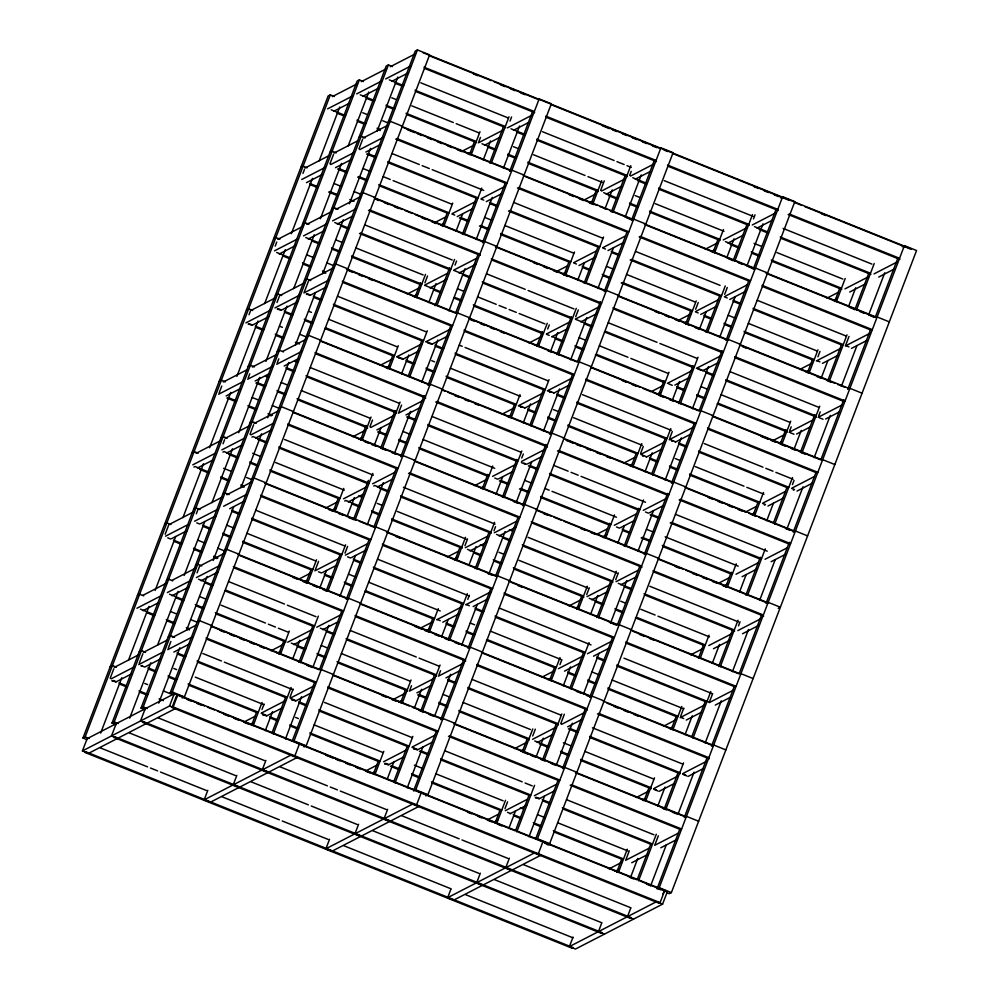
<?xml version="1.0" encoding="UTF-8"?>
<svg xmlns="http://www.w3.org/2000/svg" width="999" height="999" viewBox="0 0 999 999"><rect width="100%" height="100%" fill="white"/><g stroke="black" fill="none" stroke-linecap="round" stroke-linejoin="round"><path stroke-width="1.5" d="M87.038 739.66L82.979 738.024L328.147 95.979L330.332 94.855L334.39 96.491M82.979 738.024L85.152 736.9L330.332 94.855M82.442 750.923L169.543 706.006L175.637 708.453L88.524 753.358L82.442 750.923L87.113 738.686L174.213 693.781L204.47 705.943M110.202 678.221L113.836 668.706M165.197 534.19L168.831 524.675L193.719 511.838M219.168 392.869L221.753 386.076M249.001 314.735L250.562 310.652L275.449 297.827M275.2 246.116L276.76 242.033M302.959 173.414L304.52 169.343M100.662 733.066L121.791 677.734M128.459 660.264L149.026 606.393M155.145 590.384L175.712 536.513M182.942 517.594L203.509 463.723M209.628 447.702L230.757 392.382M236.875 376.373L257.992 321.041M264.673 303.571L285.239 249.7M291.358 233.691L312.475 178.371M319.156 160.901L339.722 107.03M116.071 724.687L112.013 723.064L357.18 81.006L359.365 79.883L363.424 81.518M112.013 723.064L114.186 721.94L359.365 79.883M116.146 723.726L111.476 735.951L117.557 738.398M139.236 663.249L142.869 653.746M196.316 513.786L197.864 509.702L222.752 496.878M223.039 443.806L224.588 439.722M248.202 377.897L249.762 373.826M276.998 302.485L279.595 295.692L304.483 282.854M329.92 163.886L333.554 154.37M129.695 718.094L150.824 662.774M157.492 645.292L178.072 591.433M184.178 575.412L204.758 521.553M211.975 502.622L232.555 448.751M238.661 432.742L259.79 377.41M265.909 361.401L287.038 306.081M293.706 288.599L314.273 234.74M320.392 218.719L341.521 163.399M348.189 145.929L368.756 92.058M145.105 709.715L141.046 708.091L386.226 66.046L388.399 64.923L392.457 66.546M141.046 708.091L143.219 706.967L388.399 64.923M145.18 708.753L140.509 720.978L146.591 723.426M168.269 648.289L170.866 641.483M197.065 572.864L199.663 566.071L224.55 553.246M250 434.265L253.621 424.75M277.235 362.924L278.796 358.853M358.966 148.913L362.6 139.398M158.729 703.121L179.857 647.802M186.538 630.332L207.105 576.46M213.224 560.451L233.791 506.58M241.021 487.649L261.588 433.778M267.707 417.769L288.823 362.45M295.504 344.98L315.509 292.557M322.739 273.639L343.306 219.768M349.425 203.759L370.554 148.426M377.222 130.956L397.789 77.085M174.138 694.755L170.08 693.119L415.259 51.074L417.432 49.95L429.607 54.845L184.44 696.89L182.255 698.014M170.08 693.119L172.265 691.995L417.432 49.95M169.543 706.006L174.213 693.781M172.565 706.156L176.199 696.64M175.974 698.363L177.26 695.004M173.139 706.955L177.81 694.73L664.76 890.409L660.089 902.634L659.003 903.196L172.04 707.517L173.139 706.955L660.089 902.634M204.171 799.837L291.283 754.932L297.377 757.379L210.265 802.284L204.171 799.837L207.804 790.321M251.536 725.386L256.543 712.287M278.783 654.058L283.791 640.946M306.019 582.717L311.026 569.605M333.266 511.376L338.274 498.276M360.502 440.035L366.071 425.474M387.749 368.693L392.757 355.594M414.985 297.365L420.554 282.804M442.232 226.024L447.24 212.912M469.468 154.683L474.475 141.583M253.159 725.724L262.063 702.434M280.407 654.382L289.298 631.093M307.642 583.041L316.546 559.752M334.89 511.713L343.781 488.411M362.125 440.372L371.029 417.07M389.373 369.031L398.264 345.741M416.608 297.69L425.512 274.4M443.856 226.348L452.747 203.059M471.091 155.02L479.995 131.718M236.838 775.361L233.217 784.864L239.298 787.312M262.013 709.452L264.086 704.02M318.569 561.338L314.935 570.854L339.822 558.029M369.942 426.823L372.527 420.03M424.937 282.779L427.535 275.986M478.908 141.458L480.457 137.387M265.334 730.619L272.565 711.688M292.582 659.278L299.8 640.347M319.817 587.936L326.486 570.466M347.065 516.595L354.283 497.677M374.3 445.267L380.969 427.797M401.548 373.926L408.766 354.995M428.783 302.585L436.014 283.654M456.031 231.244L462.699 213.774M483.266 159.902L490.497 140.984M272.24 732.255L285.577 697.314M298.926 662.374L312.824 625.986M326.161 591.033L340.06 554.645M353.409 519.705L368.419 480.394M380.644 448.364L395.104 410.514M408.441 375.562L421.79 340.622M435.127 305.682L449.587 267.832M462.375 234.34L476.273 197.952M489.61 163.012L503.508 126.611M273.301 734.053L291.096 687.462M300.549 662.712L318.331 616.121M327.784 591.371L345.579 544.78M355.032 520.029L372.814 473.451M382.267 448.701L400.062 402.11M409.515 377.36L427.297 330.769M437.312 304.558L454.545 259.428M463.998 234.678L481.78 188.087M491.233 163.337L509.028 116.758M265.884 760.389L262.25 769.904L268.331 772.352M290.01 697.202L293.119 689.048M345.005 553.171L347.602 546.378M398.976 411.85L401.573 405.057M455.02 265.097L456.568 261.014M510.014 121.066L511.575 116.983M285.477 738.935L301.598 696.715M312.724 667.607L328.846 625.386M339.96 596.266L355.532 555.494M367.207 524.925L383.329 482.704M394.443 453.583L410.564 411.363M421.69 382.242L437.812 340.022M448.926 310.914L465.047 268.694M476.173 239.573L492.295 197.352M503.409 168.232L519.53 126.011M292.382 740.584L314.61 682.354M319.618 669.243L341.858 611.013M346.303 599.363L369.106 539.672M374.101 526.573L396.341 468.331M424.138 395.542L400.786 456.693L402.972 455.569L415.134 460.452M450.824 325.662L428.034 385.352L430.207 384.228L442.382 389.123M455.831 312.55L478.071 254.32M505.307 182.979L482.517 242.67L484.69 241.546L496.865 246.441M532.554 111.638L509.752 171.328L511.938 170.205L524.1 175.1M299.538 743.643L294.867 755.881L293.781 756.43M306.169 745.816L551.348 103.759L539.173 98.876L294.006 740.921L306.169 745.816L303.996 746.927M326.436 847.402L329.545 839.247M373.276 774.312L378.284 761.213M400.524 702.971L405.519 689.872M428.321 630.182L432.767 618.531M455.007 560.302L460.002 547.19M482.242 488.961L487.799 474.4M509.49 417.619L514.485 404.52M536.725 346.278L542.282 331.718M563.973 274.937L568.968 261.838M591.208 203.609L596.216 190.497M374.9 774.65L383.791 751.348M402.147 703.308L411.039 680.007M429.383 631.967L438.274 608.678M456.63 560.626L465.522 537.337M483.866 489.285L492.757 465.996M511.113 417.957L520.004 394.655M538.349 346.616L547.24 323.314M565.596 275.274L574.487 251.985M592.832 203.933L601.723 180.644M358.579 824.275L354.945 833.79L361.039 836.238M409.952 689.76L411.513 685.676M464.96 545.716L467.544 538.923M547.714 328.983L549.275 324.912M600.649 190.384L604.27 180.869M387.075 779.532L393.743 762.062M414.31 708.204L421.541 689.273M441.558 636.863L448.226 619.392M468.793 565.521L476.024 546.59M496.041 494.18L502.709 476.71M523.276 422.839L530.506 403.921M550.524 351.511L557.754 332.58M577.759 280.17L584.44 262.7M605.007 208.828L612.237 189.897M393.981 781.181L407.317 746.241M420.666 711.3L434.565 674.899M448.464 638.498L461.8 603.558M475.149 568.618L489.048 532.23M502.385 497.277L516.845 459.428M530.182 424.488L543.531 389.548M556.868 354.608L571.328 316.758M584.115 283.266L598.014 246.865M611.351 211.925L625.249 175.537M395.042 782.966L412.837 736.388M422.277 711.638L440.072 665.047M449.525 640.297L467.32 593.706M476.76 568.955L494.555 522.365M504.008 497.614L521.803 451.024M531.243 426.273L549.038 379.695M558.491 354.945L576.286 308.354M585.726 283.604L603.521 237.013M612.974 212.263L630.769 165.672M387.624 809.315L383.991 818.818L390.072 821.265M438.986 674.787L440.547 670.716M467.782 599.375L469.343 595.292M493.993 530.756L495.541 526.673M521.753 458.054L523.314 453.983M575.711 316.733L578.309 309.94M629.682 175.412L631.231 171.341M407.217 787.861L422.777 747.102M434.453 716.52L450.574 674.3M461.7 645.192L477.26 604.42M488.936 573.851L505.057 531.63M516.183 502.509L531.743 461.738M543.419 431.168L559.54 388.948M570.666 359.827L586.788 317.607M597.902 288.499L613.473 247.727M625.149 217.158L641.271 174.937M414.11 789.51L436.351 731.268M463.598 659.927L440.796 719.63L442.982 718.506L455.157 723.388M468.044 648.289L490.834 588.598M495.841 575.486L518.081 517.257M545.879 444.455L522.527 505.606L524.7 504.483L536.875 509.378M572.564 374.575L549.762 434.265L551.947 433.141L564.123 438.037M577.572 361.476L600.362 301.785M604.258 291.596L627.047 231.905M632.055 218.793L654.283 160.564M413.561 790.958L415.734 789.834L660.913 147.79L673.089 152.685L427.909 794.729L425.736 795.853M421.278 792.569L416.608 804.794L415.522 805.356M448.176 896.328L450.761 889.535M495.017 823.238L500.024 810.127M522.252 751.897L527.26 738.798M550.062 679.095L554.507 667.457M576.735 609.215L581.743 596.116M603.983 537.874L609.54 523.326M631.231 466.545L636.226 453.434M658.466 395.204L664.023 380.644M685.714 323.863L690.709 310.764M712.949 252.522L717.956 239.423M496.64 823.563L505.531 800.274M523.876 752.235L532.779 728.933M551.123 680.893L560.014 657.592M578.359 609.552L587.262 586.263M605.606 538.211L614.497 514.922M632.842 466.87L641.745 443.581M660.089 395.542L668.98 372.24M687.324 324.2L696.228 300.899M714.572 252.859L723.463 229.57M477.21 881.355L480.319 873.201M504.97 808.653L507.567 801.86M532.729 735.963L535.327 729.17M559.964 664.622L561.525 660.539M586.688 594.642L589.285 587.849M640.659 453.321L643.256 446.528M695.654 309.29L698.251 302.497M508.816 828.458L515.484 810.988M536.051 757.117L543.281 738.199M563.299 685.776L570.529 666.857M590.534 614.447L597.764 595.516M617.782 543.106L624.45 525.636M645.017 471.765L652.247 452.834M672.265 400.424L679.495 381.506M699.5 329.083L706.181 311.613M726.748 257.754L733.978 238.823M515.709 830.107L529.058 795.167M542.395 760.227L556.293 723.825M570.192 687.424L583.541 652.484M596.878 617.544L610.776 581.143M624.125 546.203L638.573 508.354M651.922 473.414L665.259 438.474M678.608 403.534L693.056 365.671M705.843 332.192L719.742 295.791M733.091 260.851L746.99 224.45M516.783 831.892L534.565 785.301M544.018 760.551L561.813 713.96M571.266 689.21L589.048 642.632M598.501 617.882L616.296 571.291M625.749 546.54L643.531 499.95M652.984 475.199L670.779 428.608M680.232 403.858L698.014 357.267M707.467 332.517L725.262 285.939M734.715 261.189L752.497 214.598M506.243 866.383L509.353 858.228M560.726 723.713L564.36 714.198M615.734 579.67L618.319 572.877M669.692 438.349L672.29 431.556M724.7 294.318L727.284 287.525M753.496 218.906L755.044 214.822M528.958 836.787L544.517 796.016M556.193 765.446L572.315 723.226M583.441 694.105L599 653.346M610.676 622.764L626.798 580.544M637.924 551.436L653.483 510.664M665.159 480.094L681.281 437.874M692.407 408.753L708.528 366.533M719.642 337.412L735.214 296.653M746.89 266.071L763.011 223.851M535.851 838.423L558.091 780.194M563.099 767.095L585.339 708.853M612.574 637.512L589.785 697.202L591.957 696.091L604.133 700.973M617.582 624.412L639.822 566.183M644.268 554.532L667.619 493.381M672.065 481.73L694.305 423.501M699.3 410.402L722.102 350.711M725.986 340.509L748.788 280.819M753.783 267.72L776.023 209.49M782.654 196.716L537.474 838.76L549.65 843.656L794.829 201.611L782.654 196.716L780.469 197.839M543.019 841.483L538.349 853.72L537.262 854.282M569.905 945.241L573.026 937.087M616.758 872.152L621.753 859.053M643.993 800.811L649 787.712M671.241 729.482L676.236 716.37M698.476 658.141L703.483 645.042M725.724 586.8L731.28 572.24M752.959 515.459L757.966 502.36M780.207 444.118L785.763 429.57M807.442 372.789L812.449 359.677M834.689 301.448L839.697 288.349M618.381 872.489L627.272 849.2M645.616 801.148L654.507 777.859M672.864 729.807L681.755 706.518M700.099 658.478L709.003 635.177M727.347 587.137L736.238 563.836M754.582 515.796L763.486 492.507M781.83 444.455L790.721 421.166M809.065 373.114L817.969 349.825M836.313 301.785L845.204 278.484M598.95 930.281L601.535 923.488M629.295 850.786L625.674 860.301L649.175 848.176M680.669 716.258L683.778 708.104M789.635 430.906L791.196 426.835M817.919 356.855L819.992 351.411M630.556 877.384L637.774 858.453M657.792 806.043L665.022 787.112M685.039 734.702L692.257 715.771M712.275 663.361L719.505 644.442M739.522 592.032L746.191 574.55M766.757 520.691L773.426 503.221M794.005 449.35L801.223 430.419M821.24 378.009L827.909 360.539M848.488 306.668L855.706 287.749M637.449 879.02L650.799 844.08M664.135 809.14L678.034 772.739M691.932 736.35L705.282 701.41M718.618 666.47L732.517 630.069M745.866 595.129L760.314 557.267M773.663 522.327L787 487.387M800.349 452.447L814.797 414.597M828.146 379.657L841.483 344.717M854.832 309.777L868.73 273.376M638.523 880.818L656.306 834.227M665.759 809.477L683.553 762.886M693.006 738.136L710.789 691.545M720.242 666.795L738.036 620.204M747.489 595.454L765.271 548.876M774.725 524.125L792.519 477.534M801.972 452.784L819.754 406.193M829.207 381.443L847.002 334.852M856.455 310.102L874.237 263.511M627.984 915.309L630.581 908.516M658.341 835.813L654.707 845.329L678.209 833.216M709.702 701.286L712.299 694.492M738.511 625.874L740.059 621.803M792.469 484.552L794.03 480.482M818.668 415.934L820.229 411.863M849.025 336.451L845.391 345.954L870.279 333.129M650.686 885.701L666.258 844.942M677.934 814.372L694.055 772.152M705.169 743.031L721.303 700.811M732.417 671.69L748.538 629.47M759.652 600.349L775.224 559.59M786.9 529.008L803.021 486.788M814.135 457.679L830.269 415.459M841.383 386.338L856.955 345.567M868.618 314.997L884.752 272.777M679.832 829.12L657.042 888.81L659.215 887.686L904.395 245.642L916.558 250.524L671.39 892.582L669.205 893.693L666.508 892.606M684.839 816.008L707.067 757.779M734.315 686.438L711.525 746.128L713.698 745.004L725.873 749.899M739.322 673.338L761.55 615.097M766.008 603.446L789.347 542.307M793.805 530.656L816.033 472.427M821.041 459.315L843.83 399.625M847.726 389.435L870.516 329.745M875.524 316.646L897.764 258.404M662.924 894.055L664.21 890.696M662.587 904.145L656.505 901.697L569.393 946.602L575.474 949.05L662.587 904.145L667.257 891.92L639.86 880.906M332.28 96.641L357.167 83.816M361.313 81.668L386.201 68.844M390.359 66.708L415.247 53.871M327.61 108.866L352.497 96.041M356.643 93.906L381.531 81.069M385.689 78.933L410.577 66.096M333.703 111.314L348.913 103.471M362.737 96.354L377.947 88.511M391.77 81.381L408.366 72.827M300.911 167.32L303.084 166.196L307.143 167.832M329.945 152.347L332.118 151.224L336.176 152.859M358.978 137.375L361.163 136.264L365.209 137.887M388.012 122.415L390.197 121.291L402.372 126.186M305.045 167.982L328.546 155.856M334.078 153.009L357.58 140.896M363.112 138.037L386.613 125.924M301.748 179.495L325.262 167.382M330.794 164.523L354.295 152.41M359.827 149.563L383.329 137.437M306.456 182.655L321.666 174.813M335.489 167.682L350.699 159.84M365.909 152.01L379.745 144.88M273.664 238.661L275.849 237.537L279.907 239.161M302.697 223.689L304.882 222.565L308.941 224.201M331.743 208.716L333.916 207.592L337.974 209.228M360.776 193.756L362.949 192.632L375.124 197.515M277.797 239.323L302.685 226.486M306.83 224.35L331.718 211.513M335.876 209.378L360.764 196.553M461.788 151.373L474.238 144.967M478.384 142.82L503.271 129.995M507.417 127.86L532.305 115.022M274.513 250.836L296.628 239.435M303.546 235.864L327.048 223.751M332.58 220.891L356.094 208.779M467.882 153.821L470.641 152.397M484.478 145.267L499.687 137.425M513.511 130.295L528.721 122.465M279.221 253.996L295.804 245.442M308.254 239.023L324.837 230.469M337.287 224.051L352.497 216.221M246.428 309.99L248.601 308.878L252.66 310.502M275.462 295.03L277.635 293.906L281.693 295.529M304.495 280.057L306.681 278.933L310.726 280.569M333.529 265.085L335.714 263.961L347.889 268.856M333.516 267.894L308.629 280.719L303.958 292.944L328.846 280.12M434.553 222.715L445.616 217.008M452.522 213.449L474.65 202.048M481.568 198.476L505.069 186.363M245.891 322.889L270.779 310.052M274.925 307.917L299.812 295.092M248.389 324.388L249.475 323.826L252.335 324.975M277.422 309.415L278.509 308.866L281.381 310.015M306.456 294.455L307.542 293.893L310.414 295.042M440.634 225.162L443.406 223.739M457.23 216.608L472.44 208.766M486.263 201.636L501.473 193.794M268.569 316.783L251.973 325.337L248.326 323.863M297.602 301.81L281.006 310.364L277.36 308.891M326.636 286.838L310.052 295.392L306.393 293.931M219.181 381.331L221.366 380.207L225.424 381.843M248.214 366.371L250.399 365.247L254.458 366.87M277.26 351.398L279.433 350.274L283.491 351.898M306.293 336.426L308.466 335.302L320.642 340.197M223.314 381.993L246.815 369.88M252.347 367.033L275.861 354.907M282.767 351.348L306.281 339.223M583.528 200.3L595.978 193.881M601.51 191.034L625.012 178.908M630.544 176.061L654.045 163.948M407.305 294.056L419.755 287.637M425.287 284.79L447.402 273.389M454.32 269.817L476.448 258.416M589.622 202.747L592.382 201.323M606.206 194.193L621.415 186.351M635.252 179.221L650.461 171.378M218.644 394.23L243.531 381.393M247.677 379.258L272.565 366.421M276.723 364.285L301.611 351.461M413.399 296.503L417.545 294.368M429.995 287.949L446.578 279.395M459.028 272.977L475.624 264.423M226.111 395.954L239.947 388.836M255.157 380.994L268.981 373.863M284.191 366.021L298.014 358.891M631.493 220.255L633.666 219.131L645.841 224.026M191.945 452.672L194.118 451.548L198.177 453.184M220.979 437.699L223.152 436.575L227.21 438.211M250.012 422.739L252.198 421.615L256.243 423.239M279.046 407.767L281.231 406.643L293.406 411.538M196.079 453.334L220.966 440.509M225.112 438.361L248.614 426.248M254.146 423.401L277.647 411.276M556.293 271.641L567.357 265.934M574.263 262.375L596.391 250.961M603.296 247.402L625.424 236.001M380.07 365.397L392.507 358.978M421.553 344.006L396.665 356.843L402.747 359.29L419.343 350.736M425.699 341.87L450.586 329.046M399.163 358.341L400.249 357.779M428.196 343.369L429.283 342.807M562.375 274.088L566.52 271.94M578.97 265.534L595.566 256.98M608.004 250.562L623.214 242.72M192.782 464.847L214.91 453.446M221.828 449.887L243.943 438.474M250.861 434.915L272.977 423.514M386.151 367.844L388.923 366.408M448.376 335.764L431.78 344.318L428.134 342.844M193.906 467.07L194.992 466.508L207.879 471.69M222.939 452.097L224.026 451.536L238.349 457.292M251.973 437.125L253.059 436.563L267.382 442.32M197.49 468.007L212.7 460.164M226.523 453.047L241.733 445.204M255.569 438.074L270.766 430.232M164.698 524.013L166.883 522.889L170.941 524.525M193.731 509.04L195.916 507.917L199.975 509.552M222.777 494.068L224.95 492.957L229.008 494.58M251.81 479.108L253.983 477.984L266.159 482.879M226.91 494.73L251.798 481.905M705.269 249.226L717.719 242.807M723.251 239.947L746.753 227.834M752.284 224.987L775.786 212.862M529.045 342.982L541.495 336.563M547.027 333.703L570.529 321.591M576.061 318.743L599.562 306.618M711.363 251.661L714.123 250.237M727.946 243.107L743.156 235.277M756.98 228.147L772.19 220.304M352.822 436.725L365.272 430.319M370.804 427.46L394.305 415.347M398.451 413.211L423.339 400.374M535.139 345.417L537.899 343.993M551.723 336.863L568.319 328.309M580.769 321.903L597.352 313.349M165.547 536.188L187.662 524.787M194.58 521.216L216.708 509.815M223.614 506.256L245.742 494.842M358.916 439.173L361.675 437.749M376.885 429.907L390.721 422.777M405.931 414.947L419.755 407.817M171.628 538.636L186.838 530.794M200.662 523.663L215.871 515.821M229.708 508.703L244.917 500.861M753.234 269.181L755.406 268.057L767.582 272.939M137.462 595.354L139.635 594.23L143.694 595.854M166.496 580.382L168.669 579.258L172.727 580.894M195.529 565.409L197.715 564.285L201.761 565.921M224.563 550.437L226.748 549.325L238.923 554.208M142.969 595.304L166.483 583.179M172.015 580.332L195.517 568.206M679.407 319.842L690.471 314.148M696.003 311.288L718.131 299.887M725.037 296.328L747.165 284.915M501.81 414.31L514.248 407.904M543.294 392.932L518.394 405.756L522.052 407.23M572.327 377.959L547.44 390.796L551.086 392.257M520.904 407.267L521.99 406.705M549.937 392.295L551.023 391.733M684.115 323.002L686.875 321.578M700.711 314.448L715.921 306.606M729.745 299.488L746.34 290.934M325.587 508.066L336.651 502.372M343.556 498.801L365.684 487.4M372.602 483.828L394.717 472.427M507.892 416.758L510.664 415.334M524.487 408.204L539.697 400.362M553.521 393.244L568.731 385.402M136.925 608.241L161.813 595.404M167.345 592.557L190.846 580.444M196.378 577.584L219.88 565.471M344.68 501.023L345.766 500.462L358.653 505.644M373.713 486.051L374.8 485.489L387.687 490.671M331.668 510.514L335.826 508.379M348.264 501.96L363.474 494.118M377.297 486.988L392.507 479.158M143.007 610.689L158.217 602.847M172.04 595.716L188.636 587.162M201.074 580.744L217.67 572.19M902.209 246.753L904.395 245.642M110.215 666.683L112.4 665.571L116.446 667.195M139.248 651.723L141.433 650.599L145.492 652.222M168.294 636.75L170.467 635.626L174.525 637.262M197.327 621.778L199.5 620.654L211.676 625.549M827.01 298.139L838.074 292.445M844.979 288.873L868.493 276.76M874.025 273.901L897.527 261.788M114.348 667.344L137.85 655.232M143.381 652.384L166.895 640.259M172.427 637.412L195.929 625.299M650.786 391.895L663.236 385.477M667.382 383.341L692.27 370.517M696.415 368.369L721.303 355.544M833.091 300.587L837.249 298.451M849.687 292.033L866.283 283.479M878.72 277.06L893.93 269.218M474.562 485.651L487.012 479.233M492.544 476.386L516.046 464.273M521.578 461.413L545.079 449.3M656.88 394.343L659.64 392.919M674.849 385.077L688.673 377.947M702.497 370.816L717.707 362.974M298.339 579.408L310.789 572.989M345.354 555.169L367.482 543.768M480.656 488.099L483.416 486.675M498.626 478.833L512.45 471.703M527.659 463.861L541.495 456.73M111.064 678.87L134.565 666.745M138.711 664.61L163.599 651.785M167.757 649.637L192.645 636.813M304.433 581.855L307.192 580.431M322.402 572.589L336.238 565.459M351.448 557.617L366.658 549.775M112.175 681.081L113.262 680.519L116.134 681.668M141.209 666.108L142.308 665.559M130.981 674.188L115.772 682.03L112.113 680.556M160.015 659.215L144.805 667.057L141.146 665.584M173.838 652.085L189.048 644.243M799.762 369.48L812.212 363.062M816.358 360.926L841.245 348.102M623.551 463.236L634.602 457.53M641.52 453.971L665.022 441.858M669.18 439.71L694.068 426.885M176.711 695.279L177.81 694.73M642.632 456.181L643.731 455.619M671.678 441.221L672.764 440.659M805.856 371.928L808.616 370.504M822.452 363.374L837.661 355.532M851.485 348.401L866.695 340.559M447.327 556.992L458.391 551.286M465.297 547.727L487.425 536.326M494.33 532.754L516.458 521.353M629.632 465.684L632.392 464.26M646.228 457.13L661.438 449.288M675.262 442.157L690.471 434.315M271.104 650.749L283.541 644.33M287.7 642.195L312.587 629.358M316.733 627.222L341.621 614.397M453.409 559.44L457.554 557.305M470.005 550.886L486.6 542.332M499.038 535.914L515.634 527.36M277.185 653.196L279.957 651.773M293.781 644.642L308.991 636.8M322.814 629.67L338.024 621.828M671.503 483.191L673.688 482.067L685.863 486.963M772.527 440.821L784.964 434.403M789.123 432.267L814.01 419.43M818.156 417.295L843.044 404.47M596.303 534.577L607.367 528.871M614.285 525.312L636.4 513.898M643.319 510.339L666.82 498.226M778.608 443.269L781.38 441.845M796.59 434.003L810.414 426.873M825.624 419.031L839.447 411.9M420.079 628.334L432.53 621.915M436.675 619.78L461.563 606.942M465.709 604.807L490.596 591.982M602.397 537.025L606.543 534.877M620.367 527.759L634.19 520.629M649.4 512.787L663.224 505.656M243.856 722.09L254.92 716.383M261.838 712.824L285.339 700.699M290.871 697.851L314.373 685.739M426.173 630.781L428.933 629.345M442.757 622.227L457.967 614.385M473.176 606.543L487.012 599.412M262.949 715.034L264.036 714.472M291.983 700.062L293.082 699.5M249.95 724.537L252.71 723.101M281.755 708.141L266.546 715.983L262.887 714.51M310.789 693.169L295.579 701.011L291.92 699.537M745.279 512.162L756.343 506.456M763.261 502.897L785.376 491.483M792.294 487.924L814.422 476.523M764.372 505.107L765.459 504.545L762.599 503.396M793.406 490.134L794.505 489.572L791.633 488.424M569.068 605.918L581.505 599.5M587.037 596.64L610.539 584.527M616.071 581.68L638.199 570.267M751.373 514.597L754.133 513.174M767.969 506.043L783.179 498.214M797.002 491.083L812.212 483.241M392.844 699.675L405.282 693.256M409.428 691.121L434.328 678.284M438.474 676.148L463.361 663.311M576.535 607.642L579.295 606.218M591.745 599.8L608.329 591.246M620.779 584.84L637.374 576.286M398.926 702.11L401.698 700.686M416.908 692.844L430.731 685.726M445.941 677.884L459.765 670.754M206.681 801.348L207.767 800.786M235.714 786.375L236.8 785.813M264.747 771.403L265.834 770.841M793.243 532.117L795.429 530.993L807.592 535.889M718.044 583.491L729.108 577.797M736.013 574.225L758.141 562.824M765.059 559.265L787.175 547.852M541.82 677.247L554.27 670.841M558.416 668.693L583.304 655.868M587.449 653.733L612.337 640.896M724.125 585.938L728.283 583.803M742.107 576.673L757.317 568.831M771.141 561.7L786.35 553.871M365.597 771.003L376.66 765.309M383.579 761.738L405.694 750.336M412.612 746.777L434.74 735.364M547.914 679.695L550.674 678.271M564.497 671.141L579.707 663.299M593.531 656.181L608.741 648.339M384.69 763.96L385.776 763.398L388.648 764.547M413.723 748.988L414.822 748.426M371.69 773.451L374.45 772.027M403.484 757.055L388.274 764.897L384.627 763.436M432.53 742.095L417.32 749.924L413.661 748.463M778.184 608.341L780.356 607.217L768.181 602.335M690.796 654.832L703.246 648.413M708.778 645.566L732.279 633.453M737.811 630.594L761.313 618.481M514.585 748.588L527.022 742.17M532.554 739.322L556.056 727.21M561.588 724.35L585.102 712.237M713.486 648.726L730.069 640.172M742.519 633.753L759.103 625.199M328.409 850.261L329.508 849.699M357.455 835.301L358.541 834.739M386.488 820.329L387.575 819.767M520.666 751.036L523.426 749.612M537.262 742.482L552.472 734.64M567.682 726.797L581.505 719.667M562.537 768.543L564.722 767.419L576.898 772.314M663.561 726.173L675.998 719.755M680.157 717.619L705.044 704.794M709.19 702.647L734.078 689.822M487.337 819.929L498.401 814.222M505.307 810.664L527.435 799.262M534.353 795.691L556.468 784.29M669.642 728.621L672.414 727.197M686.238 720.067L701.448 712.225M715.272 705.094L730.481 697.252M535.464 797.914L536.55 797.352L539.423 798.501M493.431 822.377L497.577 820.241M510.014 813.823L526.61 805.269M554.258 791.008L539.048 798.85L535.402 797.389M636.313 797.514L648.763 791.096M654.295 788.248L677.797 776.123M683.328 773.276L706.83 761.163M547.477 844.779L549.65 843.656M450.149 899.187L451.236 898.625M479.183 884.215L480.282 883.653M508.229 869.242L509.315 868.693M642.407 799.962L645.167 798.538M659.003 791.408L674.213 783.566M688.036 776.435L703.246 768.593M684.278 817.469L686.45 816.345L698.626 821.24M609.078 868.855L621.515 862.437M615.159 871.29L619.305 869.155M631.755 862.736L648.351 854.195M660.789 847.776L677.384 839.222M663.673 890.971L664.76 890.409M422.977 52.672L909.927 248.364M429.595 55.832L491.183 80.582M494.043 81.731L538.449 99.575M551.336 104.758L660.177 148.501M664.085 150.062L667.732 151.536M673.076 153.684L784.789 198.576M785.826 198.988L789.472 200.462M794.804 202.597L801.972 205.482M804.832 206.631L906.518 247.49M907.567 247.914L911.213 249.375M473.451 73.963L477.747 75.687M500.661 84.89L504.957 86.626M510.689 88.923L514.985 90.647M520.716 92.957L525.012 94.68M602.347 125.762L609.515 128.634M612.375 129.783L616.67 131.518M622.402 133.816L626.698 135.539M632.429 137.85L636.725 139.573M642.444 141.87L646.753 143.594M652.472 145.904L656.768 147.627M754.158 186.763L758.466 188.486M764.185 190.797L768.481 192.52M774.213 194.817L778.508 196.553M821.478 213.811L825.773 215.547M424.038 67.208L534.315 111.526M545.779 116.134L656.056 160.452M667.519 165.047L777.796 209.365M789.247 213.973L899.537 258.291M424.375 68.344L534.665 112.662M546.116 117.27L656.405 161.588M667.856 166.184L778.134 210.502M788.161 214.535L899.874 259.428M420.754 82.805L508.116 117.907M542.494 131.718L614.11 160.502M616.97 161.651L624.138 164.523M626.997 165.684L631.293 167.407M664.235 180.644L753.034 216.333M783.104 228.409L871.902 264.098M389.273 79.87L403.596 85.627M415.047 90.235L505.282 126.498M511.013 128.796L525.337 134.553M536.788 139.161L627.022 175.412M632.754 177.722L647.065 183.479M658.528 188.074L748.763 224.338M754.482 226.636L767.382 231.818M780.269 237L870.491 273.264M395.342 83.317L402.51 86.189M415.397 91.371L505.619 127.635M517.082 132.23L524.238 135.115M537.137 140.297L627.36 176.548M637.387 180.582L645.978 184.041M658.865 189.211L749.1 225.474M759.128 229.508L767.719 232.954M780.606 238.137L870.841 274.4M391.72 97.765L396.016 99.5M411.775 105.832L453.309 122.515M456.168 123.664L479.083 132.879M513.461 146.691L517.757 148.414M533.516 154.745L585.064 175.474M587.936 176.623L602.26 182.38M635.202 195.617L639.497 197.34M655.244 203.671L724 231.293M754.07 243.381L761.238 246.266M776.985 252.597L842.869 279.071M360.239 94.843L374.563 100.599M386.014 105.207L394.605 108.654M406.069 113.262L476.248 141.458M481.968 143.769L496.291 149.525M507.754 154.121L516.346 157.58M527.809 162.188L597.989 190.384M603.708 192.682L618.031 198.439M629.495 203.047L638.086 206.506M649.537 211.101L719.717 239.31M725.449 241.608L738.336 246.79M751.236 251.973L759.827 255.419M771.278 260.027L841.458 288.224M366.308 98.289L373.464 101.161M386.363 106.344L393.519 109.216M406.406 114.398L476.585 142.595M488.049 147.203L495.204 150.087M508.091 155.257L515.259 158.142M528.146 163.324L598.326 191.521M608.354 195.554L616.945 199.001M629.832 204.183L637 207.068M649.887 212.238L720.067 240.447M730.094 244.468L738.686 247.927M751.573 253.109L758.74 255.981M771.628 261.164L841.807 289.36M877.147 316.97L889.322 321.865M401.461 126.324L511.75 170.629M523.201 175.237L633.478 219.555M644.942 224.163L755.219 268.481M766.683 273.077L876.96 317.395M403.783 127.747L511.201 170.916M525.524 176.673L597.14 205.444M599.999 206.593L607.155 209.478M610.027 210.627L632.941 219.842M644.392 224.438L754.682 268.756M766.133 273.364L876.423 317.682M407.542 129.758L414.697 132.63M417.557 133.791L421.865 135.514M427.584 137.812L431.88 139.535M437.612 141.846L441.908 143.569M447.639 145.866L451.935 147.602M457.667 149.9L461.963 151.623M569.38 194.793L573.676 196.516M579.408 198.826L583.703 200.549M589.435 202.847L593.731 204.583M626.673 217.819L630.968 219.543M728.358 258.679L732.654 260.402M738.373 262.712L742.682 264.435M748.401 266.733L752.697 268.469M850.087 307.605L854.395 309.328M860.114 311.626L864.41 313.361M870.141 315.659L874.437 317.382M362.687 112.737L366.983 114.46M382.742 120.792L387.038 122.527M331.193 109.815L345.517 115.572M356.98 120.167L365.572 123.626M377.035 128.234L379.895 129.383M337.275 113.249L344.43 116.134M357.317 121.304L364.485 124.188M377.372 129.37L380.232 130.519M396.79 138.549L507.08 182.867M518.531 187.462L628.821 231.78M640.272 236.388L750.549 280.707M762.012 285.314L872.289 329.633M395.704 139.111L505.981 183.429M517.445 188.024L627.722 232.342M639.185 236.95L749.462 281.268M762.349 286.451L871.203 330.194M392.083 153.559L419.293 164.498M422.165 165.647L429.32 168.531M432.18 169.68L483.741 190.397M513.823 202.485L602.622 238.174M635.564 251.411L720.067 285.364M757.304 300.324L846.091 336.014M367.757 153.521L374.925 156.393M387.812 161.576L478.034 197.827M480.906 198.988L483.766 200.137M489.498 202.435L496.653 205.319M509.552 210.489L599.775 246.753M602.647 247.902L605.506 249.051M611.238 251.361L618.393 254.233M631.281 259.415L721.515 295.679M724.375 296.828L727.247 297.977M732.979 300.274L740.134 303.159M753.021 308.341L843.256 344.593M846.116 345.754L848.988 346.903M366.67 154.083L375.262 157.53M388.149 162.712L476.948 198.389M489.835 203.571L497.002 206.456M508.454 211.051L598.688 247.315M611.575 252.497L618.743 255.369M630.194 259.977L720.429 296.241M733.316 301.423L740.484 304.295M753.371 309.478L842.169 345.154M363.049 168.531L370.204 171.416M383.104 176.586L390.259 179.47M393.119 180.619L451.848 204.221M484.79 217.457L491.945 220.329M504.832 225.512L573.588 253.134M606.518 266.371L613.686 269.255M626.573 274.438L695.316 302.06M728.259 315.297L735.426 318.169M748.313 323.351L817.057 350.986M338.723 168.481L345.879 171.366M358.778 176.548L367.37 179.995M378.821 184.603L449.001 212.799M451.873 213.948L454.732 215.11M460.464 217.407L467.619 220.28M480.507 225.462L489.11 228.921M500.561 233.516L570.741 261.726M573.601 262.874L576.473 264.023M582.205 266.333L589.36 269.206M602.247 274.388L609.415 277.26M622.302 282.442L692.482 310.639M695.341 311.8L698.214 312.949M703.933 315.247L711.101 318.132M723.988 323.301L731.156 326.186M744.043 331.368L814.222 359.565M817.082 360.714L819.942 361.863M337.637 169.043L346.228 172.502M357.679 177.098L366.283 180.557M379.17 185.739L447.914 213.361M459.378 217.969L467.969 221.416M479.42 226.024L488.012 229.483M500.911 234.653L569.655 262.287M582.542 267.47L589.71 270.342M602.597 275.524L609.752 278.396M621.216 283.004L691.395 311.201M704.283 316.383L711.438 319.268M724.337 324.45L731.493 327.322M744.38 332.505L813.124 360.127M606.43 290.472L618.606 295.367M728.171 339.398L740.346 344.28M849.912 388.311L862.075 393.206M374.225 197.652L484.503 241.97M495.966 246.578L606.243 290.896M617.707 295.504L727.984 339.822M739.435 344.418L849.724 388.736M375.112 198.514L402.322 209.453M405.182 210.602L412.35 213.474M415.209 214.623L483.966 242.257M495.417 246.853L605.694 291.171M618.593 296.353L727.434 340.097M740.321 345.279L834.852 383.266M837.711 384.415L844.879 387.287M374.563 198.789L378.858 200.524M384.59 202.822L388.886 204.545M394.617 206.855L398.913 208.579M421.828 217.782L426.123 219.518M431.855 221.815L436.151 223.539M533.541 262.675L537.837 264.41M543.568 266.708L547.864 268.431M553.596 270.741L557.892 272.465M563.623 274.762L567.919 276.486M655.282 311.601L659.577 313.324M665.309 315.634L669.605 317.357M675.336 319.655L679.632 321.378M685.364 323.688L689.66 325.412M695.379 327.709L699.675 329.445M742.644 346.703L746.94 348.439M817.12 376.635L821.415 378.359M827.147 380.669L831.443 382.392M334.016 183.504L341.171 186.376M354.058 191.558L361.226 194.443M309.69 183.454L316.845 186.326M329.732 191.508L338.336 194.967M349.787 199.575L354.083 201.298M310.027 184.59L317.195 187.462M328.646 192.07L337.237 195.529M369.555 209.89L479.832 254.208M491.296 258.803L601.573 303.122M613.036 307.729L723.313 352.048M734.764 356.655L845.054 400.961M368.469 210.452L480.182 255.344M491.633 259.94L600.486 303.684M613.374 308.866L722.227 352.61M735.114 357.792L843.955 401.523M364.847 224.9L452.21 260.015M486.575 273.826L525.249 289.36M528.109 290.509L573.95 308.928M608.316 322.739L657.017 342.32M659.877 343.469L697.115 358.429M730.057 371.665L818.855 407.355M334.79 222.552L347.677 227.735M360.564 232.917L450.799 269.168M453.658 270.317L469.418 276.648M482.305 281.83L572.539 318.094M575.399 319.243L592.582 326.149M605.481 331.331L694.28 367.02M697.14 368.169L714.322 375.075M725.786 379.682L816.008 415.934M697.639 368.868L701.286 370.329M819.367 417.782L823.026 419.255M340.859 225.986L348.027 228.871M359.478 233.479L449.712 269.73M462.599 274.912L469.755 277.784M482.654 282.967L571.453 318.656M584.34 323.838L591.495 326.71M604.383 331.893L693.181 367.582M706.081 372.752L713.236 375.636M726.123 380.819L816.358 417.07M335.801 239.872L341.533 242.17M355.856 247.927L423.176 274.975M457.542 288.798L463.274 291.096M477.597 296.853L496.216 304.333M499.075 305.482L506.243 308.366M509.103 309.515L516.271 312.387M519.13 313.536L544.905 323.901M579.283 337.712L585.014 340.022M599.338 345.766L627.984 357.28M630.844 358.429L668.081 373.401M701.023 386.638L706.755 388.936M721.066 394.692L789.822 422.315M305.756 237.525L318.644 242.707M331.531 247.877L340.122 251.336M351.586 255.944L421.765 284.141M424.625 285.289L440.384 291.621M454.707 297.377L460.427 299.675M473.326 304.857L543.506 333.067M546.366 334.215L549.225 335.364M552.097 336.513L563.548 341.121M575.012 345.729L583.603 349.175M596.49 354.358L665.234 381.98M676.698 386.588L685.289 390.047M696.753 394.642L705.344 398.102M718.231 403.284L786.975 430.906M668.593 383.828L672.252 385.302M790.334 432.754L793.993 434.228M311.825 240.959L318.981 243.843M331.88 249.013L339.036 251.898M351.923 257.08L420.679 284.703M433.566 289.885L440.721 292.757M453.608 297.939L460.776 300.811M473.663 305.994L542.407 333.629M555.307 338.798L562.462 341.683M575.349 346.865L582.517 349.737M595.404 354.92L664.148 382.542M677.035 387.724L684.203 390.597M697.09 395.779L704.258 398.663M717.145 403.846L787.324 432.043M457.455 312.887L469.617 317.782M579.183 361.813L591.358 366.695M700.923 410.726L713.099 415.621M822.664 459.652L834.839 464.547M346.978 268.993L457.267 313.311M468.718 317.919L578.995 362.237M590.459 366.833L700.736 411.151M712.2 415.759L822.477 460.077M346.441 269.28L455.282 313.012M469.605 318.768L577.022 361.938M591.346 367.694L640.047 387.262M642.906 388.411L650.062 391.296M652.934 392.445L698.763 410.864M713.086 416.62L820.504 459.777M348.763 270.704L353.059 272.44M358.778 274.737L363.074 276.461M368.806 278.771L373.102 280.494M470.492 319.63L474.787 321.353M480.519 323.664L484.815 325.387M490.546 327.684L494.842 329.408M500.574 331.718L504.87 333.441M547.839 350.711L552.135 352.435M622.315 380.631L626.61 382.367M632.342 384.665L636.638 386.388M659.552 395.604L663.848 397.327M669.58 399.625L673.875 401.361M761.238 436.463L768.393 439.348M771.265 440.497L775.561 442.22M781.293 444.518L785.589 446.253M791.308 448.551L795.604 450.274M801.335 452.584L805.631 454.308M306.768 254.845L312.5 257.143M326.823 262.899L332.555 265.197M276.711 252.485L289.61 257.667M302.497 262.849L309.653 265.734M322.552 270.904L325.412 272.053M282.792 255.931L289.947 258.803M302.834 263.986L310.002 266.87M322.889 272.04L325.749 273.202M342.307 281.219L452.597 325.537M464.048 330.145L574.325 374.463M585.789 379.071L696.066 423.389M707.529 427.984L817.806 472.302M342.657 282.355L451.498 326.099M464.398 331.281L573.239 375.025M586.138 380.207L694.979 423.951M707.866 429.12L816.72 472.864M337.6 296.241L426.398 331.93M459.34 345.167L462.2 346.316M465.072 347.465L548.139 380.844M582.504 394.655L671.303 430.344M704.245 443.581L762.974 467.182M765.833 468.331L772.989 471.203M775.861 472.352L793.044 479.27M313.274 296.191L321.865 299.65M333.329 304.245L423.551 340.509M426.423 341.658L432.155 343.968M435.015 345.117L443.606 348.564M455.069 353.171L545.292 389.435M548.164 390.584L553.883 392.882M556.755 394.031L565.347 397.49M576.798 402.098L667.032 438.349M669.892 439.51L675.624 441.808M678.496 442.957L685.651 445.841M698.538 451.011L788.773 487.275M313.624 297.327L320.779 300.212M333.666 305.382L422.465 341.071M435.352 346.253L442.52 349.126M455.407 354.308L544.205 389.997M557.092 395.167L564.26 398.052M577.147 403.234L665.946 438.911M678.833 444.093L686.001 446.978M698.888 452.147L787.687 487.837M308.566 311.213L311.426 312.362M328.621 319.268L397.365 346.89M431.73 360.701L434.602 361.863M450.349 368.194L520.529 396.391M553.471 409.627L557.767 411.351M573.526 417.682L642.27 445.317M675.212 458.553L679.507 460.277M695.267 466.608L743.955 486.176M746.827 487.325L764.01 494.23M284.24 311.164L292.832 314.61M304.295 319.218L312.887 322.677M325.774 327.847L394.518 355.482M397.39 356.631L403.109 358.928M405.981 360.09L414.573 363.536M426.024 368.144L434.627 371.591M446.078 376.198L516.258 404.395M519.118 405.557L524.85 407.854M527.722 409.003L534.877 411.888M547.764 417.058L556.356 420.517M567.819 425.124L637.999 453.321M640.859 454.47L646.59 456.78M649.45 457.929L656.618 460.801M669.505 465.984L678.096 469.443M689.56 474.038L759.74 502.247M284.578 312.3L291.745 315.172M304.633 320.354L311.8 323.239M324.687 328.409L393.431 356.044M406.318 361.226L413.486 364.098M426.373 369.28L433.529 372.152M446.428 377.335L515.172 404.957M528.059 410.139L535.227 413.024M548.114 418.194L555.269 421.079M568.156 426.261L636.912 453.883M649.8 459.065L656.955 461.938M669.854 467.12L677.01 470.005M689.897 475.174L758.641 502.809M319.742 340.334L430.02 384.652M441.483 389.26L551.76 433.566M563.211 438.174L673.501 482.492M684.952 487.1L795.241 531.418M320.629 341.183L429.483 384.927M442.37 390.109L445.229 391.258M448.101 392.407L551.211 433.853M565.534 439.61L672.951 482.779M687.275 488.523L745.991 512.125M748.863 513.274L756.018 516.158M758.89 517.307L794.692 531.693M454.707 395.567L459.003 397.302M464.735 399.6L469.031 401.323M474.762 403.633L479.058 405.357M566.421 440.459L573.588 443.344M576.448 444.493L580.744 446.216M586.475 448.526L590.771 450.249M596.503 452.547L600.799 454.283M606.53 456.58L610.826 458.304M708.216 497.44L712.512 499.175M718.244 501.473L722.539 503.196M728.271 505.506L732.567 507.23M738.286 509.527L742.582 511.251M785.551 528.521L789.847 530.244M279.533 326.173L282.392 327.335M299.575 334.24L306.743 337.113M255.207 326.136L263.798 329.583M275.249 334.19L283.853 337.637M295.304 342.245L299.6 343.968M255.544 327.272L262.712 330.145M275.599 335.327L282.754 338.199M315.072 352.56L425.349 396.878M436.813 401.486L547.09 445.804M558.553 450.412L668.831 494.717M680.282 499.325L790.571 543.643M315.409 353.696L425.699 398.014M435.726 402.048L547.427 446.94M557.454 450.961L667.744 495.279M679.195 499.887L789.472 544.205M294.605 361.251L297.465 362.4M310.364 367.582L399.15 403.259M432.092 416.496L520.891 452.185M553.833 465.422L568.156 471.178M571.028 472.327L578.184 475.212M581.043 476.361L645.491 502.26M675.574 514.348L767.232 551.173M286.039 367.532L294.63 370.991M306.081 375.587L396.316 411.85M407.767 416.458L416.371 419.905M427.822 424.513L518.056 460.776M523.788 463.074L526.648 464.223M529.507 465.372L536.675 468.256M549.562 473.426L639.797 509.69M645.516 512L648.388 513.149M651.248 514.298L658.416 517.17M671.303 522.352L761.525 558.616M521.416 462.624L525.062 464.085M286.376 368.668L293.544 371.541M306.431 376.723L396.653 412.987M406.68 417.02L415.272 420.467M428.171 425.649L516.97 461.326M528.421 465.934L537.012 469.393M549.9 474.575L638.698 510.252M650.162 514.86L658.753 518.306M670.217 522.914L760.439 559.178M265.572 376.211L268.431 377.372M281.318 382.542L287.05 384.852M301.373 390.609L370.117 418.231M403.059 431.468L410.227 434.353M423.114 439.523L494.717 468.306M524.8 480.394L531.955 483.266M544.855 488.449L549.15 490.172M552.01 491.321L616.458 517.232M646.54 529.308L653.696 532.192M665.159 536.8L738.199 566.146M256.993 382.505L265.597 385.951M277.048 390.559L285.639 394.006M297.103 398.613L367.282 426.823M378.733 431.418L385.901 434.303M398.788 439.485L407.38 442.932M418.843 447.54L489.023 475.736M494.742 478.046L497.614 479.195M500.474 480.344L507.642 483.216M520.529 488.399L529.12 491.858M540.571 496.453L610.751 524.662M616.483 526.96L619.343 528.109M622.215 529.27L629.37 532.142M642.27 537.325L649.425 540.197M662.312 545.379L732.492 573.588M255.906 383.067L264.498 386.513M277.397 391.695L284.553 394.568M297.44 399.75L367.62 427.959M377.647 431.98L386.238 435.439M399.125 440.621L406.293 443.494M419.18 448.676L487.924 476.298M499.388 480.906L507.979 484.353M519.443 488.961L528.034 492.42M540.921 497.602L609.665 525.224M622.552 530.407L629.72 533.279M641.171 537.887L649.775 541.333M662.662 546.515L731.405 574.138M646.44 553.409L658.616 558.304M292.495 411.675L402.784 455.994M414.235 460.589L524.512 504.907M535.976 509.515L646.253 553.833M657.717 558.441L767.994 602.759M293.381 412.525L402.235 456.268M415.122 461.451L523.976 505.194M536.863 510.377L551.186 516.121M554.045 517.282L561.213 520.154M564.073 521.303L645.716 554.108M658.603 559.29L682.954 569.08M685.814 570.229L767.444 603.034M364.448 441.583L368.756 443.319M371.616 444.468L375.911 446.191M381.643 448.489L385.939 450.224M391.67 452.522L395.966 454.245M513.399 501.448L517.694 503.171M543.481 513.523L547.777 515.259M580.719 528.496L585.014 530.219M590.746 532.517L595.042 534.253M675.249 566.483L679.545 568.206M692.432 573.389L696.728 575.112M702.459 577.41L706.755 579.145M712.487 581.443L716.783 583.166M722.502 585.476L726.81 587.2M252.285 397.515L258.017 399.825M272.34 405.569L278.072 407.879M227.959 397.465L236.551 400.924M248.014 405.532L256.606 408.978M268.069 413.586L272.365 415.309M226.873 398.027L235.464 401.486M248.351 406.668L255.519 409.54M268.406 414.722L271.266 415.871M287.824 423.901L398.114 468.219M409.565 472.827L519.842 517.145M531.306 521.74L641.583 566.058M653.046 570.666L763.323 614.984M288.174 425.037L397.015 468.781M408.479 473.389L518.756 517.707M531.655 522.877L641.932 567.195M653.383 571.803L763.673 616.121M284.553 439.498L373.351 475.174M403.421 487.262L495.079 524.1M509.403 529.857L512.275 531.006M528.021 537.337L616.82 573.026M649.762 586.263L738.561 621.94M278.846 446.928L369.068 483.191M400.587 495.854L490.809 532.105M496.54 534.415L509.428 539.585M522.315 544.767L612.549 581.031M618.281 583.329L631.168 588.511M644.055 593.693L734.29 629.957M257.705 439.435L266.296 442.882M279.183 448.064L367.982 483.753M379.445 488.349L388.037 491.808M400.924 496.99L491.158 533.241M502.609 537.849L509.777 540.734M522.664 545.904L612.899 582.167M624.35 586.775L631.518 589.647M644.405 594.83L734.627 631.093M252.647 453.309L259.815 456.193M275.562 462.525L344.305 490.147M358.629 495.904L361.501 497.052M377.247 503.384L381.543 505.107M397.302 511.438L466.046 539.073M480.369 544.817L483.241 545.978M498.988 552.31L503.284 554.033M519.043 560.364L587.787 587.986M620.729 601.223L625.024 602.959M640.784 609.29L655.107 615.034M657.966 616.196L709.527 636.912M249.812 461.9L256.968 464.772M269.855 469.955L340.035 498.151M371.541 510.814L380.144 514.273M391.596 518.881L461.775 547.077M467.507 549.375L480.394 554.557M493.281 559.74L501.873 563.199M513.336 567.794L583.516 596.003M589.248 598.301L603.571 604.058M615.022 608.666L622.19 611.538M636.5 617.295L705.257 644.917M228.671 454.395L237.263 457.854M250.15 463.037L257.317 465.909M270.205 471.091L338.948 498.713M351.835 503.896L359.003 506.78M371.89 511.95L379.046 514.835M391.945 520.017L462.125 548.214M473.576 552.822L480.744 555.694M493.631 560.876L500.786 563.761M513.673 568.931L583.853 597.14M595.317 601.735L602.472 604.62M615.372 609.802L622.527 612.674M635.414 617.857L704.158 645.479M375.724 526.898L387.899 531.793M497.465 575.824L509.64 580.719M619.205 624.75L631.38 629.632M740.946 673.663L753.109 678.558M265.259 483.017L375.537 527.322M387 531.93L497.277 576.248M508.728 580.856L619.018 625.174M630.469 629.77L740.759 674.088M264.71 483.291L356.381 520.129M359.24 521.278L366.396 524.15M369.268 525.312L375 527.609M386.451 532.217L496.728 576.535M511.051 582.28L617.032 624.875M632.792 631.206L738.773 673.801M328.621 509.478L332.917 511.201M338.649 513.498L342.944 515.222M348.663 517.532L352.972 519.255M395.929 536.525L400.224 538.249M487.599 573.351L491.895 575.087M517.669 585.439L521.965 587.175M609.328 622.277L616.495 625.162M639.41 634.365L643.706 636.088M649.437 638.398L653.733 640.122M223.614 468.281L230.769 471.153M246.528 477.485L250.824 479.22M220.767 476.86L227.934 479.745M240.821 484.927L243.681 486.076M199.625 469.368L208.229 472.827M221.116 477.997L228.272 480.881M241.171 486.063L244.031 487.212M260.589 495.242L370.866 539.56M382.33 544.155L492.607 588.473M504.07 593.081L614.348 637.399M625.799 642.007L736.088 686.325M260.926 496.378L369.78 540.122M382.667 545.304L491.52 589.035M504.408 594.218L613.261 637.961M626.148 643.144L734.989 686.887M255.881 510.252L344.667 545.941M377.61 559.178L469.28 596.016M499.35 608.104L591.008 644.929M623.95 658.166L712.749 693.855M231.556 510.214L238.711 513.086M251.598 518.269L341.833 554.52M347.565 556.83L350.424 557.979M353.284 559.128L360.452 562.012M373.339 567.182L463.573 603.446M466.433 604.595L469.305 605.744M475.024 608.054L483.616 611.5M495.079 616.108L585.314 652.372M596.765 656.967L605.357 660.426M616.82 665.034L708.478 701.86M231.893 511.351L239.061 514.223M251.948 519.405L340.746 555.082M353.634 560.264L360.789 563.149M373.688 568.319L462.487 604.008M475.374 609.19L482.529 612.062M495.417 617.245L584.215 652.934M597.115 658.116L604.27 660.988M617.157 666.171L705.956 701.847M226.835 525.224L234.003 528.109M246.89 533.279L315.634 560.914M348.576 574.15L355.744 577.022M368.631 582.205L440.234 610.976M470.317 623.064L474.612 624.8M490.372 631.131L561.975 659.902M592.057 671.99L599.213 674.862M612.1 680.044L683.716 708.828M196.791 522.877L199.65 524.025M202.51 525.174L209.678 528.059M222.565 533.241L229.733 536.113M242.62 541.296L312.799 569.492M318.519 571.803L321.391 572.951M324.25 574.1L332.842 577.547M344.305 582.155L351.461 585.039M365.784 590.796L434.54 618.418M437.4 619.567L440.259 620.716M445.991 623.026L454.582 626.473M466.046 631.081L474.637 634.527M487.524 639.71L556.268 667.332M567.732 671.94L576.323 675.399M587.787 679.994L596.378 683.453M607.829 688.061L678.009 716.258M680.881 717.407L683.741 718.556M202.859 526.311L210.015 529.195M222.914 534.378L230.07 537.25M242.957 542.432L311.7 570.054M324.6 575.237L331.755 578.109M344.643 583.291L351.81 586.176M364.697 591.346L433.441 618.98M446.341 624.163L453.496 627.035M466.383 632.217L473.551 635.089M486.438 640.272L555.182 667.894M568.069 673.076L575.237 675.961M588.124 681.131L595.292 684.015M608.179 689.198L676.922 716.82M348.489 598.239L360.651 603.134M470.217 647.165L482.392 652.06M238.012 554.345L348.301 598.663M359.752 603.271L470.029 647.589M481.493 652.197L591.77 696.515M603.234 701.111L713.511 745.429M238.898 555.207L347.752 598.95M360.639 604.133L469.493 647.864M482.38 653.046L591.233 696.79M606.98 703.121L712.961 745.716M292.782 577.36L297.078 579.083M302.809 581.381L307.105 583.116M312.837 585.414L317.133 587.137M322.864 589.447L327.16 591.171M414.523 626.273L421.678 629.158M424.55 630.307L428.846 632.03M434.577 634.34L438.873 636.063M444.592 638.361L448.901 640.097M454.62 642.394L458.916 644.118M576.361 691.32L580.656 693.044M586.388 695.341L590.684 697.065M613.598 706.281L617.894 708.004M623.626 710.314L627.921 712.037M633.653 714.335L637.949 716.058M197.802 540.197L204.97 543.069M217.857 548.251L225.012 551.136M167.745 537.849L170.617 538.998M173.476 540.147L180.644 543.019M193.531 548.201L200.687 551.086M213.586 556.268L217.882 557.991M173.826 541.283L180.981 544.155M193.868 549.338L201.036 552.222M213.923 557.405L216.783 558.553M233.341 566.583L343.631 610.901M355.082 615.496L465.359 659.815M476.823 664.422L587.1 708.741M598.563 713.348L708.84 757.654M233.691 567.719L342.532 611.463M355.432 616.633L465.709 660.951M477.172 665.559L587.449 709.877M597.477 713.91L709.19 758.803M228.634 581.593L284.49 604.045M287.35 605.194L315.996 616.708M350.374 630.519L416.258 656.992M419.118 658.141L439.173 666.196M472.115 679.432L560.914 715.122M592.419 727.784L682.642 764.048M198.576 579.245L212.899 585.002M225.799 590.184L314.585 625.861M320.317 628.171L334.64 633.928M346.104 638.523L436.326 674.787M447.789 679.395L456.381 682.841M467.832 687.449L558.066 723.713M569.53 728.308L578.121 731.768M589.572 736.375L679.807 772.627M682.667 773.775L685.539 774.937M683.166 774.475L686.812 775.948M204.658 582.679L211.813 585.564M224.7 590.746L313.499 626.423M326.386 631.605L333.554 634.477M346.441 639.66L436.675 675.923M448.126 680.531L455.294 683.403M468.181 688.586L558.416 724.849M568.431 728.87L577.035 732.329M589.922 737.512L680.144 773.763M199.6 596.565L205.332 598.863M221.079 605.194L265.484 623.039M268.344 624.188L275.499 627.072M278.371 628.221L288.399 632.242M321.341 645.491L327.06 647.789M341.383 653.546L410.139 681.168M443.069 694.405L448.801 696.715M463.124 702.459L530.444 729.52M563.386 742.756L570.541 745.629M584.865 751.385L653.608 779.008M169.543 594.218L183.866 599.974M195.329 604.57L203.921 608.029M215.372 612.637L285.552 640.834M291.283 643.131L305.607 648.888M317.058 653.496L325.662 656.955M337.113 661.55L407.292 689.76M418.756 694.355L427.347 697.814M438.798 702.422L447.39 705.868M458.853 710.476L529.033 738.673M534.765 740.983L547.652 746.153M560.539 751.335L569.13 754.794M580.594 759.402L650.774 787.599M653.633 788.748L656.493 789.897M654.133 789.447L657.779 790.921M175.612 597.652L182.78 600.536M195.667 605.706L202.834 608.591M215.722 613.773L285.901 641.97M297.352 646.578L304.52 649.45M317.407 654.632L324.563 657.504M337.462 662.687L407.642 690.896M417.657 694.917L426.248 698.376M439.148 703.558L447.739 707.005M459.19 711.613L529.37 739.809M539.398 743.843L547.989 747.289M560.889 752.472L568.044 755.356M580.931 760.539L651.111 788.735M321.241 669.58L333.416 674.475M210.777 625.686L321.054 670.004M332.517 674.612L442.794 718.93M454.245 723.526L564.535 767.844M575.986 772.452L686.276 816.77M211.663 626.548L319.081 669.705M333.404 675.461L399.288 701.935M402.147 703.096L409.303 705.968M412.175 707.117L442.245 719.205M453.708 723.813L563.985 768.131M575.449 772.726L685.726 817.045M219.705 630.282L224.013 632.005M229.733 634.303L234.028 636.038M239.76 638.336L244.056 640.059M249.787 642.369L254.083 644.093M259.815 646.39L264.111 648.114M307.08 665.384L311.376 667.107M381.556 695.316L385.851 697.04M391.583 699.337L395.879 701.073M418.793 710.277L423.089 712M428.821 714.31L433.116 716.033M523.339 752.297L527.634 754.02M530.506 755.169L534.802 756.892M540.521 759.203L544.83 760.926M550.549 763.224L554.845 764.959M662.262 808.116L666.558 809.852M672.29 812.15L676.585 813.873M170.567 611.538L176.286 613.836M190.609 619.592L196.341 621.89M140.509 609.178L154.833 614.934M166.284 619.542L174.887 623.001M186.338 627.597L189.198 628.746M146.578 612.624L153.746 615.496M166.633 620.679L173.789 623.563M186.688 628.733L189.548 629.894M206.106 637.911L316.383 682.23M327.847 686.837L438.124 731.156M449.587 735.764L559.865 780.082M571.316 784.677L681.605 828.995M206.443 639.048L315.297 682.792M328.184 687.974L437.038 731.718M448.489 736.325L558.778 780.644M570.229 785.239L680.506 829.557M202.822 653.508L221.441 660.988M224.313 662.137L293.057 689.772M324.563 702.434L411.925 737.537M444.867 750.773L522.215 781.855M525.074 783.004L532.23 785.888M566.608 799.699L653.97 834.802M177.073 652.884L185.664 656.343M197.115 660.938L287.35 697.202M290.209 698.351L295.941 700.661M298.801 701.81L305.969 704.682M318.856 709.864L409.091 746.128M411.95 747.277L417.682 749.575M420.542 750.724L427.709 753.608M440.596 758.79L530.831 795.042M542.282 799.65L549.45 802.534M562.337 807.704L652.559 843.968M177.41 654.02L184.578 656.905M197.465 662.075L286.263 697.764M299.151 702.946L306.306 705.818M319.205 711.001L408.004 746.69M419.455 751.285L428.047 754.745M440.934 759.927L529.732 795.604M542.632 800.786L549.787 803.671M562.674 808.84L651.473 844.53M173.789 668.481L176.648 669.63M195.267 677.11L264.023 704.732M295.529 717.394L298.389 718.556M314.148 724.887L382.892 752.509M414.398 765.172L422.989 768.618M435.889 773.8L503.196 800.848M520.379 807.766L523.251 808.915M537.574 814.672L544.73 817.544M557.617 822.726L627.797 850.923M148.027 667.856L155.195 670.729M168.082 675.911L176.673 679.37M188.137 683.965L258.316 712.175M261.176 713.323L266.908 715.621M269.767 716.783L276.935 719.655M289.822 724.837L298.414 728.283M309.877 732.891L380.045 761.088M391.508 765.696L398.663 768.581M411.563 773.75L418.718 776.635M431.605 781.817L501.785 810.014M507.517 812.312L510.377 813.473M513.249 814.622L520.404 817.494M533.304 822.676L540.459 825.549M553.346 830.731L623.526 858.94M148.376 668.993L155.532 671.865M168.431 677.047L175.587 679.932M188.474 685.102L257.218 712.737M270.117 717.919L277.272 720.791M290.16 725.973L297.327 728.845M310.214 734.028L378.958 761.65M390.422 766.258L399.013 769.717M411.9 774.887L419.068 777.771M431.955 782.954L500.699 810.576M513.586 815.758L520.754 818.631M533.641 823.813L540.796 826.697M553.696 831.867L622.439 859.502M172.265 691.995L184.44 696.89M415.734 789.834L427.909 794.729M659.215 887.686L671.39 892.582M207.33 707.092L214.498 709.964M217.357 711.126L515.259 830.831M518.131 831.98L637 879.757M186.738 699.312L191.034 701.036M196.766 703.346L201.061 705.069M223.976 714.273L228.272 716.008M234.003 718.306L238.299 720.029M244.031 722.339L248.326 724.063M325.662 755.144L332.829 758.016M335.689 759.165L339.985 760.901M345.716 763.199L350.012 764.922M355.744 767.232L360.04 768.955M365.771 771.253L370.067 772.989M467.457 812.125L471.753 813.848M477.485 816.146L481.78 817.881M487.512 820.179L491.808 821.902M497.527 824.212L501.823 825.936M544.792 843.206L549.088 844.929M629.295 877.159L633.591 878.883M646.478 884.065L650.774 885.788M656.505 888.099L660.801 889.822M144.755 683.441L147.615 684.602M163.374 690.933L170.529 693.806M118.993 682.829L126.161 685.701M139.048 690.883L147.64 694.33M159.103 698.938L163.399 700.661M119.343 683.965L126.498 686.837M139.385 692.02L146.553 694.892M143.219 706.967L147.278 708.591M158.391 717.944L264.385 760.526M280.132 766.857L327.397 785.851M330.257 787.012L337.425 789.884M340.284 791.033L386.113 809.452M401.873 815.783L459.165 838.81M462.025 839.959L507.854 858.378M523.613 864.709L631.031 907.866M505.719 867.744L511.813 870.191M627.459 916.67L633.553 919.117M114.186 721.94L118.244 723.563M129.358 732.904L235.339 775.499M251.099 781.83L308.391 804.857M311.251 806.006L357.08 824.425M372.839 830.756L478.821 873.338M494.58 879.669L601.997 922.839M476.685 882.716L482.779 885.164M598.426 931.63L604.52 934.077M85.152 736.9L89.211 738.536M100.325 747.876L147.59 766.87M150.449 768.019L157.617 770.903M160.477 772.052L206.306 790.471M222.065 796.802L279.345 819.817M282.218 820.978L328.047 839.385M343.806 845.716L451.211 888.885M465.534 894.642L572.951 937.811M86.026 751.86L84.94 752.422L571.89 948.113L572.976 947.551L86.026 751.86M115.06 736.887L113.973 737.449L600.923 933.141L602.01 932.579L115.06 736.887M144.093 721.927L143.007 722.489L629.957 918.168L631.056 917.606L144.093 721.927M413.024 803.858L325.911 848.763L332.005 851.21L419.105 806.305L413.024 803.858M534.765 852.771L447.652 897.676L453.733 900.124L540.846 855.219L534.765 852.771"/></g></svg>
